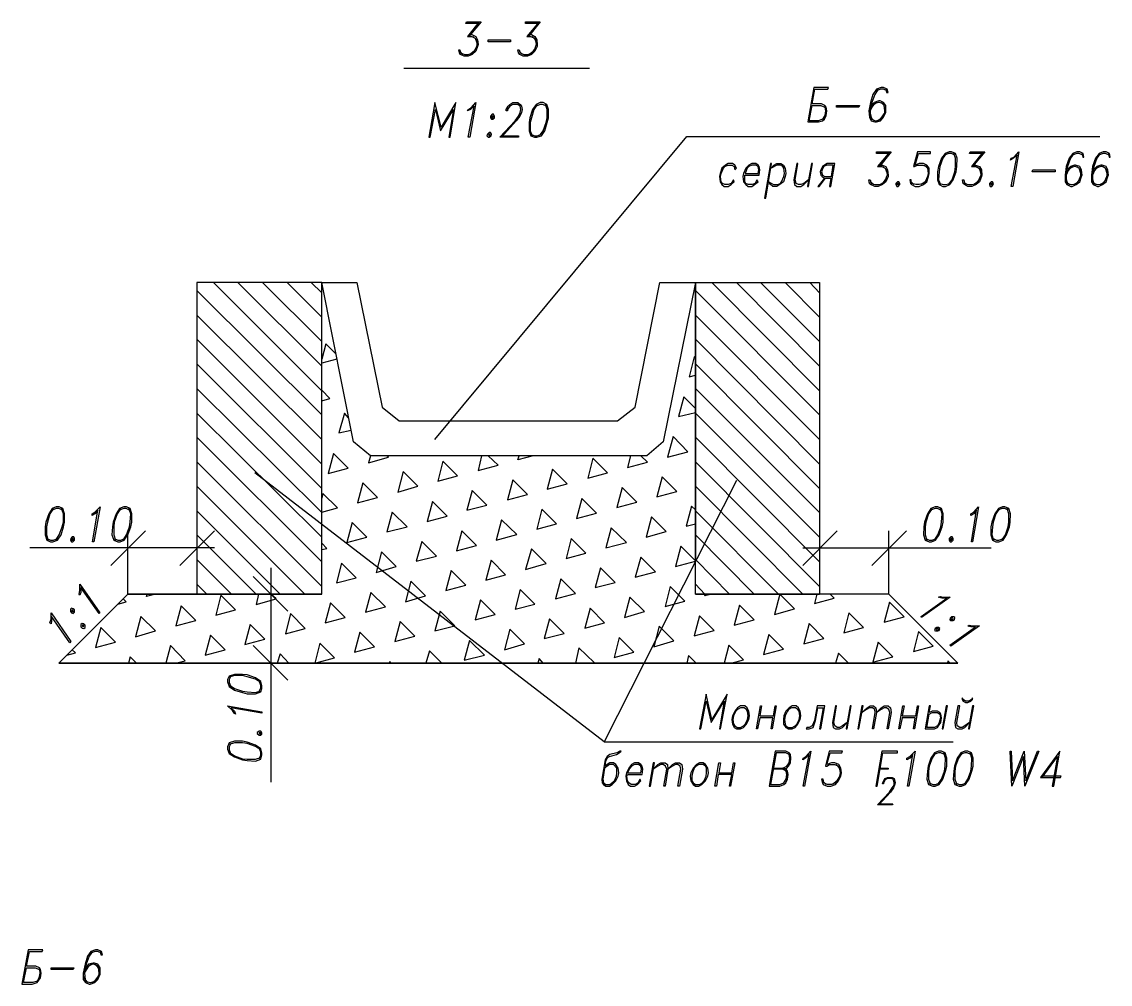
# Model space of a CAD drawing. Header units: millimetres. Extents: x 4241 to 6572, y 870 to 1291.
# Drawn here: x 5312.5 to 5391.1, y 1003.7 to 1073.3 of the extents above; entities that cross this region are included whole.
import ezdxf

# ---------------------------------------------------------------- set-up
doc = ezdxf.new("R2010")
doc.units = ezdxf.units.MM
doc.layers.add('PDF _0', color=7, linetype='Continuous')

msp = doc.modelspace()

# ---------------------------------------------------------------- linework, layer by layer
at = {"layer": 'PDF _0', "lineweight": 25}
for points in [[(5345.5506, 1073.145), (5344.5769, 1073.145), (5344.6193, 1073.2721), (5345.6776, 1073.2721), (5344.7886, 1072.2137)], [(5345.5506, 1073.2721), (5344.7039, 1072.2137), (5345.0003, 1072.2137), (5345.2543, 1072.0867), (5345.3813, 1071.748)], [(5349.8264, 1073.145), (5348.8951, 1073.145), (5348.8951, 1073.2721), (5349.9534, 1073.2721), (5349.1067, 1072.2137)], [(5349.8688, 1073.2721), (5348.9797, 1072.2137), (5349.2761, 1072.2137), (5349.5301, 1072.0867), (5349.6571, 1071.748)], [(5344.8309, 1072.3407), (5345.0003, 1072.3407), (5345.2966, 1072.2137), (5345.4236, 1071.9597), (5345.4659, 1071.621), (5345.4236, 1071.494), (5345.2966, 1071.1553), (5345.0426, 1070.9013), (5344.7463, 1070.7743), (5344.4499, 1070.7743), (5344.1959, 1070.9013), (5344.1112, 1071.0283), (5344.0689, 1071.24), (5344.1536, 1071.24), (5344.1959, 1071.0283), (5344.4922, 1070.9013), (5344.7463, 1070.9013), (5345.0849, 1071.0283), (5345.3389, 1071.367)], [(5345.0849, 1072.2137), (5345.3389, 1071.9597), (5345.3813, 1071.621), (5345.3389, 1071.494), (5345.1696, 1071.1553), (5344.8733, 1070.9013)], [(5349.1067, 1072.3407), (5349.3184, 1072.3407), (5349.5724, 1072.2137), (5349.6994, 1071.9597), (5349.7418, 1071.621), (5349.7418, 1071.494), (5349.5724, 1071.1553), (5349.3184, 1070.9013), (5349.0221, 1070.7743), (5348.7257, 1070.7743), (5348.4717, 1070.9013), (5348.3871, 1071.0283), (5348.3447, 1071.24), (5348.4294, 1071.24), (5348.5141, 1071.0283), (5348.7681, 1070.9013), (5349.0644, 1070.9013), (5349.3608, 1071.0283), (5349.6148, 1071.367)], [(5349.3608, 1072.2137), (5349.6148, 1071.9597), (5349.6571, 1071.621), (5349.6148, 1071.494), (5349.4878, 1071.1553), (5349.1491, 1070.9013)], [(5344.3652, 1070.9013), (5344.1536, 1071.1553)], [(5348.6834, 1070.9013), (5348.4294, 1071.1553)], [(5340.0894, 1069.9276), (5353.5096, 1069.9276)], [(5374.931, 1068.4035), (5374.9733, 1068.1495), (5375.1003, 1068.1495), (5375.0156, 1068.4035), (5374.7616, 1068.5306), (5374.5923, 1068.5306), (5374.2536, 1068.4035), (5373.9996, 1068.0225), (5373.8303, 1067.4298), (5373.7033, 1066.8372), (5373.7456, 1066.3715), (5373.8726, 1066.1175), (5374.1266, 1066.0328), (5374.2536, 1066.0328), (5374.55, 1066.1175), (5374.7616, 1066.3715), (5374.931, 1066.7102), (5374.931, 1066.8372), (5374.931, 1067.2182), (5374.7616, 1067.4298), (5374.5076, 1067.5569), (5374.423, 1067.5569), (5374.0843, 1067.4298), (5373.8726, 1067.2182)], [(5374.3806, 1068.4035), (5374.1266, 1068.0225), (5373.9149, 1067.4298), (5373.7879, 1066.8372), (5373.8303, 1066.3715), (5374.0843, 1066.1175)], [(5375.0156, 1068.2765), (5374.7616, 1068.4035), (5374.55, 1068.4035), (5374.2536, 1068.2765)], [(5347.1593, 1065.0168), (5348.3871, 1065.0168), (5348.3871, 1064.9321), (5347.0323, 1064.9321), (5348.133, 1066.1175), (5348.3871, 1066.4561), (5348.5141, 1066.7102), (5348.5564, 1066.9218), (5348.5141, 1067.1758), (5348.3447, 1067.3028), (5347.9637, 1067.3028), (5347.752, 1067.1758), (5347.5827, 1066.9218), (5347.5827, 1066.8372), (5347.498, 1066.8372), (5347.498, 1066.9218), (5347.625, 1067.1758), (5347.752, 1067.3028), (5347.9637, 1067.4298), (5348.3447, 1067.4298), (5348.5141, 1067.3028), (5348.5987, 1067.1758), (5348.6411, 1066.9218), (5348.5987, 1066.7102), (5348.4717, 1066.4561), (5348.2177, 1066.1175), (5347.1593, 1064.9321)], [(5374.2959, 1067.4298), (5373.9573, 1067.2182), (5373.7879, 1066.8372)], [(5374.8886, 1066.9642), (5374.7616, 1067.3452), (5374.4653, 1067.4298), (5374.3806, 1067.4298), (5374.0843, 1067.3452), (5373.8303, 1066.9642)], [(5374.3383, 1066.1175), (5374.677, 1066.3715), (5374.8463, 1066.7102), (5374.8463, 1066.8372), (5374.804, 1067.2182), (5374.5923, 1067.4298)], [(5349.7418, 1067.3028), (5349.4878, 1066.9218), (5349.3184, 1066.3291), (5349.2337, 1065.9905), (5349.2337, 1065.3978), (5349.3608, 1065.0168)], [(5350.4191, 1067.1758), (5350.1228, 1067.3028), (5349.9534, 1067.3028), (5349.6571, 1067.1758)], [(5349.9111, 1065.0168), (5350.1651, 1065.3978), (5350.3768, 1065.9905), (5350.4615, 1066.3291), (5350.4615, 1066.9218), (5350.3345, 1067.3028)], [(5373.7879, 1066.6255), (5373.9149, 1066.2445), (5374.1689, 1066.1175), (5374.2536, 1066.1175), (5374.55, 1066.2445), (5374.804, 1066.6255)], [(5349.2761, 1065.1438), (5349.5301, 1065.0168), (5349.7418, 1065.0168), (5350.0381, 1065.1438)], [(5342.3332, 1043.0873), (5360.5371, 1064.9744), (5390.3832, 1064.9744)], [(5375.185, 1063.7467), (5374.2536, 1063.7467), (5374.2536, 1063.8737), (5375.312, 1063.8737), (5374.4653, 1062.8154)], [(5375.2273, 1063.8737), (5374.3383, 1062.8154), (5374.6346, 1062.8154), (5374.8886, 1062.6884), (5375.0156, 1062.3073)], [(5377.9367, 1061.9687), (5377.6827, 1061.5876), (5377.3441, 1061.503), (5377.09, 1061.503), (5376.7937, 1061.5876), (5376.7514, 1061.8417), (5376.6667, 1061.8417), (5376.709, 1061.5876), (5376.7937, 1061.503), (5377.0477, 1061.376), (5377.3441, 1061.376), (5377.6404, 1061.503), (5377.8944, 1061.7147), (5378.0214, 1062.0957), (5378.0637, 1062.3073), (5378.0637, 1062.6884), (5377.8944, 1062.9), (5377.6404, 1063.027), (5377.3441, 1063.027), (5377.0477, 1062.9), (5377.3017, 1063.7467), (5378.1484, 1063.7467), (5378.1484, 1063.8737), (5377.217, 1063.8737), (5376.9207, 1062.8154), (5377.0054, 1062.8154), (5377.217, 1062.9), (5377.5981, 1062.9), (5377.8944, 1062.8154), (5378.0214, 1062.4343)], [(5379.2915, 1063.7467), (5379.0374, 1063.408), (5378.8258, 1062.8154), (5378.7834, 1062.4343), (5378.7411, 1061.8417), (5378.8681, 1061.503)], [(5379.9265, 1063.6197), (5379.6725, 1063.7467), (5379.4608, 1063.7467), (5379.1644, 1063.6197)], [(5379.4608, 1061.503), (5379.7148, 1061.8417), (5379.9265, 1062.4343), (5379.9688, 1062.8154), (5379.9688, 1063.408), (5379.8418, 1063.7467)], [(5381.9585, 1063.7467), (5380.9848, 1063.7467), (5381.0272, 1063.8737), (5382.0856, 1063.8737), (5381.1965, 1062.8154)], [(5381.9585, 1063.8737), (5381.1119, 1062.8154), (5381.4082, 1062.8154), (5381.6622, 1062.6884), (5381.7892, 1062.3073)], [(5389.1131, 1063.7467), (5389.1555, 1063.4927), (5389.2401, 1063.4927), (5389.1978, 1063.7467), (5388.9438, 1063.8737), (5388.7321, 1063.8737), (5388.4358, 1063.7467), (5388.1818, 1063.408), (5387.9701, 1062.8154), (5387.8854, 1062.1803), (5387.8854, 1061.7147), (5388.0124, 1061.503), (5388.3088, 1061.376), (5388.3934, 1061.376), (5388.6898, 1061.503), (5388.9438, 1061.7147), (5389.0708, 1062.0957), (5389.1131, 1062.1803), (5389.0708, 1062.5613), (5388.9438, 1062.8154), (5388.6474, 1062.9), (5388.5628, 1062.9), (5388.2664, 1062.8154), (5388.0124, 1062.5613)], [(5388.5204, 1063.7467), (5388.2664, 1063.408), (5388.0548, 1062.8154), (5387.9701, 1062.1803), (5387.9701, 1061.7147), (5388.2241, 1061.503)], [(5389.1555, 1063.6197), (5388.9015, 1063.7467), (5388.7321, 1063.7467), (5388.3934, 1063.6197)], [(5391.0182, 1063.7467), (5391.0605, 1063.4927), (5391.1452, 1063.4927), (5391.1029, 1063.7467), (5390.8489, 1063.8737), (5390.6372, 1063.8737), (5390.3408, 1063.7467), (5390.0868, 1063.408), (5389.8752, 1062.8154), (5389.7905, 1062.1803), (5389.7905, 1061.7147), (5389.9175, 1061.503), (5390.2138, 1061.376), (5390.2985, 1061.376), (5390.5948, 1061.503), (5390.8489, 1061.7147), (5390.9759, 1062.0957), (5391.0182, 1062.1803), (5390.9759, 1062.5613), (5390.8489, 1062.8154), (5390.5525, 1062.9), (5390.4678, 1062.9), (5390.1715, 1062.8154), (5389.9175, 1062.5613)], [(5390.4255, 1063.7467), (5390.1715, 1063.408), (5389.9598, 1062.8154), (5389.8752, 1062.1803), (5389.8752, 1061.7147), (5390.1292, 1061.503)], [(5391.0605, 1063.6197), (5390.8065, 1063.7467), (5390.6372, 1063.7467), (5390.2985, 1063.6197)], [(5374.4653, 1062.9), (5374.677, 1062.9), (5374.931, 1062.8154), (5375.058, 1062.5613), (5375.1003, 1062.1803), (5375.1003, 1062.0957), (5374.931, 1061.7147), (5374.677, 1061.503), (5374.3806, 1061.376), (5374.1266, 1061.376), (5373.8303, 1061.503), (5373.7456, 1061.5876), (5373.7033, 1061.8417), (5373.7879, 1061.8417), (5373.8726, 1061.5876), (5374.1266, 1061.503), (5374.423, 1061.503), (5374.7193, 1061.5876), (5374.9733, 1061.9687)], [(5374.7193, 1062.8154), (5374.9733, 1062.5613), (5375.0156, 1062.1803), (5374.9733, 1062.0957), (5374.8463, 1061.7147), (5374.5076, 1061.503)], [(5377.7251, 1062.9), (5377.9367, 1062.6884), (5377.9791, 1062.3073), (5377.9367, 1062.0957), (5377.7674, 1061.7147), (5377.4711, 1061.503)], [(5381.2389, 1062.9), (5381.4082, 1062.9), (5381.7045, 1062.8154), (5381.8315, 1062.5613), (5381.8739, 1062.1803), (5381.8315, 1062.0957), (5381.7045, 1061.7147), (5381.4505, 1061.503), (5381.1542, 1061.376), (5380.8578, 1061.376), (5380.6038, 1061.503), (5380.5192, 1061.5876), (5380.4768, 1061.8417), (5380.5615, 1061.8417), (5380.6038, 1061.5876), (5380.9002, 1061.503), (5381.1542, 1061.503), (5381.4929, 1061.5876), (5381.7469, 1061.9687)], [(5381.4929, 1062.8154), (5381.7469, 1062.5613), (5381.7892, 1062.1803), (5381.7469, 1062.0957), (5381.5775, 1061.7147), (5381.2812, 1061.503)], [(5389.0285, 1062.3073), (5388.9015, 1062.6884), (5388.6474, 1062.8154), (5388.5628, 1062.8154), (5388.2241, 1062.6884), (5387.9701, 1062.3073)], [(5388.4358, 1062.8154), (5388.1394, 1062.5613), (5387.9701, 1062.1803)], [(5388.5204, 1061.503), (5388.8168, 1061.7147), (5388.9861, 1062.0957), (5389.0285, 1062.1803), (5388.9861, 1062.5613), (5388.7321, 1062.8154)], [(5390.9335, 1062.3073), (5390.8065, 1062.6884), (5390.5525, 1062.8154), (5390.4678, 1062.8154), (5390.1292, 1062.6884), (5389.8752, 1062.3073)], [(5390.3408, 1062.8154), (5390.0445, 1062.5613), (5389.8752, 1062.1803)], [(5390.4255, 1061.503), (5390.7219, 1061.7147), (5390.8912, 1062.0957), (5390.9335, 1062.1803), (5390.8912, 1062.5613), (5390.6372, 1062.8154)], [(5387.9278, 1061.9687), (5388.0548, 1061.5876), (5388.3088, 1061.503), (5388.3934, 1061.503), (5388.7321, 1061.5876), (5388.9861, 1061.9687)], [(5389.8328, 1061.9687), (5389.9598, 1061.5876), (5390.2138, 1061.503), (5390.2985, 1061.503), (5390.6372, 1061.5876), (5390.8912, 1061.9687)], [(5374.0419, 1061.503), (5373.7879, 1061.7147)], [(5376.963, 1061.503), (5376.7514, 1061.7147)], [(5378.8258, 1061.5876), (5379.0798, 1061.503), (5379.2491, 1061.503), (5379.5878, 1061.5876)], [(5380.7732, 1061.503), (5380.5615, 1061.7147)], [(5320.1497, 1031.911), (5334.1626, 1031.911), (5334.1626, 1054.4331)], [(5325.1452, 1054.4331), (5325.1452, 1031.911)], [(5334.1626, 1046.6011), (5326.3306, 1054.4331)], [(5334.1626, 1048.3792), (5328.1087, 1054.4331)], [(5334.1626, 1050.1573), (5329.8867, 1054.4331)], [(5334.1626, 1051.9353), (5331.6648, 1054.4331)], [(5334.1626, 1053.671), (5333.4005, 1054.4331)], [(5370.1471, 1046.6011), (5362.3575, 1054.4331)], [(5370.1471, 1048.3792), (5364.1356, 1054.4331)], [(5370.1471, 1050.1573), (5365.8713, 1054.4331)], [(5370.1471, 1051.9353), (5367.6494, 1054.4331)], [(5370.1471, 1053.671), (5369.4274, 1054.4331)], [(5334.1626, 1044.8654), (5325.1452, 1053.8404)], [(5334.1626, 1053.9674), (5334.1626, 1053.9674)], [(5334.1626, 1053.9674), (5334.1626, 1053.9674)], [(5370.1471, 1044.8654), (5361.1722, 1053.8404)], [(5334.1626, 1043.0873), (5325.1452, 1052.0623)], [(5370.1471, 1043.0873), (5361.1722, 1052.0623)], [(5334.1626, 1041.3093), (5325.1452, 1050.3266)], [(5370.1471, 1041.3093), (5361.1722, 1050.3266)], [(5335.1786, 1049.2682), (5334.4589, 1049.9879), (5334.1626, 1048.8872)], [(5334.1626, 1039.5312), (5325.1452, 1048.5485)], [(5335.2633, 1048.8872), (5334.1626, 1048.5909)], [(5361.1722, 1049.0142), (5361.0875, 1049.0565), (5360.7065, 1047.6172), (5361.1722, 1047.7442)], [(5370.1471, 1039.5312), (5361.1722, 1048.5485)], [(5334.1626, 1037.7955), (5325.1452, 1046.7705)], [(5334.1626, 1045.8814), (5334.7552, 1046.0508), (5334.1626, 1046.6435)], [(5361.1722, 1045.3311), (5360.3255, 1046.1778), (5359.9445, 1044.7384), (5361.1722, 1045.0347)], [(5370.1471, 1037.7955), (5361.1722, 1046.7705)], [(5334.1626, 1036.0174), (5325.1452, 1044.9924)], [(5336.11, 1044.6537), (5335.8136, 1044.9924), (5335.3903, 1043.553), (5336.2793, 1043.7647)], [(5370.1471, 1036.0174), (5361.1722, 1044.9924)], [(5334.1626, 1034.2394), (5325.1452, 1043.2567)], [(5370.1471, 1034.2394), (5361.1722, 1043.2567)], [(5334.1626, 1032.4613), (5325.1452, 1041.4786)], [(5337.6763, 1041.902), (5337.5493, 1041.3939), (5338.9887, 1041.8173), (5338.8617, 1041.902)], [(5345.72, 1041.902), (5345.4659, 1040.8436), (5346.9053, 1041.2246), (5346.1856, 1041.902)], [(5349.4454, 1041.902), (5348.3447, 1041.6056), (5348.4294, 1041.902)], [(5356.473, 1041.902), (5356.2613, 1041.0553), (5357.7007, 1041.4363), (5357.235, 1041.902)], [(5370.1471, 1032.4613), (5361.1722, 1041.4786)], [(5364.1356, 1040.1239), (5354.5679, 1021.2426), (5329.3364, 1040.6743)], [(5332.9348, 1031.911), (5325.1452, 1039.7006)], [(5334.1626, 1037.8378), (5335.3056, 1038.1342), (5334.2472, 1039.1925), (5334.1626, 1038.8539)], [(5368.9194, 1031.911), (5361.1722, 1039.7006)], [(5331.1568, 1031.911), (5325.1452, 1037.9225)], [(5361.1722, 1038.0072), (5360.8758, 1038.2612), (5360.4948, 1036.8218), (5361.1722, 1036.9911)], [(5367.1837, 1031.911), (5361.1722, 1037.9225)], [(5323.9175, 1033.9854), (5326.4153, 1036.4831)], [(5329.4211, 1031.911), (5325.1452, 1036.1868)], [(5365.4056, 1031.911), (5361.1722, 1036.1868)], [(5334.1626, 1035.1284), (5334.5436, 1035.2131), (5334.1626, 1035.5941)], [(5361.1722, 1034.324), (5360.1138, 1035.3824), (5359.7328, 1033.9007), (5361.1722, 1034.2817)], [(5327.643, 1031.911), (5325.1452, 1034.4087)], [(5363.6276, 1031.911), (5361.1722, 1034.4087)], [(5325.8649, 1031.911), (5325.1452, 1032.6306)], [(5361.8495, 1031.911), (5361.1722, 1032.6306)], [(5319.43, 1031.1913), (5320.0227, 1031.3606), (5319.8111, 1031.5723)], [(5322.1818, 1031.911), (5321.5045, 1031.7416), (5321.5468, 1031.911)], [(5329.5904, 1031.911), (5329.4211, 1031.1489), (5330.8604, 1031.5723), (5330.4794, 1031.911)], [(5375.1426, 1031.911), (5361.1722, 1031.911), (5370.1471, 1031.911)], [(5362.3575, 1031.911), (5361.8495, 1031.7839), (5361.8919, 1031.911)], [(5369.9355, 1031.911), (5369.7661, 1031.2336), (5371.2055, 1031.6146), (5370.9092, 1031.911)], [(5323.5789, 1026.9154), (5324.2985, 1027.0848), (5323.2402, 1028.1855), (5322.9015, 1026.9154)], [(5363.7546, 1026.9154), (5364.6436, 1027.1695), (5363.5852, 1028.2278), (5363.2466, 1026.9154)], [(5315.7469, 1027.5081), (5316.3819, 1027.6775), (5316.1279, 1027.8891)], [(5320.7848, 1026.9154), (5320.3191, 1027.3811), (5320.1921, 1026.9154)], [(5331.7918, 1026.9154), (5331.1568, 1027.5928), (5330.9451, 1026.9154)], [(5342.8412, 1026.9154), (5341.9522, 1027.8045), (5341.6982, 1026.9154)], [(5353.7212, 1026.9154), (5353.8482, 1026.9578), (5352.7475, 1028.0162), (5352.4935, 1026.9154)], [(5361.2145, 1026.9154), (5360.6641, 1027.4658), (5360.5371, 1026.9154)], [(5372.2215, 1026.9154), (5371.5019, 1027.6351), (5371.2902, 1026.9154)], [(5380.1382, 1026.9154), (5315.1542, 1026.9154)], [(5339.1581, 1026.9154), (5339.0734, 1027.0424), (5339.0311, 1026.9154)], [(5350.1651, 1026.9154), (5349.8688, 1027.2541), (5349.7841, 1026.9154)], [(5379.5878, 1026.9154), (5379.4185, 1027.0848), (5379.3761, 1026.9154)], [(5354.5679, 1021.2426), (5379.7995, 1021.2426)], [(5354.7373, 1020.0572), (5354.9489, 1020.1842), (5355.457, 1020.3112), (5355.6686, 1020.4382), (5355.7956, 1020.5652), (5355.711, 1020.5652), (5355.4993, 1020.4382), (5354.9913, 1020.3112), (5354.7796, 1020.1842), (5354.6526, 1019.9302), (5354.3986, 1018.5332), (5354.4409, 1018.2791), (5354.5256, 1018.1521), (5354.6949, 1018.0251), (5354.9489, 1018.0251), (5355.1606, 1018.1521), (5355.4146, 1018.4062), (5355.584, 1018.7448), (5355.6263, 1018.9988), (5355.584, 1019.3375), (5355.4146, 1019.5915), (5355.2453, 1019.7185), (5354.9913, 1019.7185), (5354.7796, 1019.5915), (5354.6526, 1019.4645), (5354.6949, 1019.8455), (5354.8643, 1020.1842)], [(5367.48, 1019.2528), (5367.7764, 1019.3375), (5367.9034, 1019.4645), (5368.0304, 1019.7185), (5368.0727, 1020.0572), (5368.0304, 1020.3112), (5367.9457, 1020.4382), (5367.6917, 1020.5652), (5366.9297, 1020.5652), (5366.5063, 1018.0251), (5367.2684, 1018.0251), (5367.5647, 1018.1521), (5367.6917, 1018.2791), (5367.8187, 1018.5332), (5367.8611, 1018.8718), (5367.8187, 1019.1258), (5367.7341, 1019.2528), (5367.48, 1019.3375)], [(5366.8027, 1019.3375), (5367.48, 1019.3375), (5367.7764, 1019.4645), (5367.9457, 1019.7185), (5367.9881, 1020.0572), (5367.9457, 1020.3112), (5367.6917, 1020.4382), (5367.0144, 1020.4382), (5366.591, 1018.1521), (5367.2684, 1018.1521), (5367.5647, 1018.2791), (5367.7341, 1018.5332), (5367.7764, 1018.8718), (5367.7341, 1019.1258), (5367.48, 1019.2528), (5366.8027, 1019.2528)], [(5371.5442, 1018.6602), (5371.2902, 1018.2791), (5370.9938, 1018.1521), (5370.6975, 1018.1521), (5370.4435, 1018.2791), (5370.4011, 1018.5332), (5370.2741, 1018.5332), (5370.3588, 1018.2791), (5370.4011, 1018.1521), (5370.6975, 1018.0251), (5370.9515, 1018.0251), (5371.2902, 1018.1521), (5371.5019, 1018.4062), (5371.6712, 1018.7448), (5371.7135, 1018.9988), (5371.6712, 1019.3375), (5371.5442, 1019.5915), (5371.2478, 1019.7185), (5370.9938, 1019.7185), (5370.6552, 1019.5915), (5370.9092, 1020.4382), (5371.7559, 1020.4382), (5371.7982, 1020.5652), (5370.8245, 1020.5652), (5370.5705, 1019.4645), (5370.6552, 1019.4645), (5370.8668, 1019.5915), (5371.2478, 1019.5915), (5371.5019, 1019.4645), (5371.6289, 1019.1258)], [(5378.5294, 1020.4382), (5378.2754, 1020.0572), (5378.0637, 1019.4645), (5378.0214, 1019.1258), (5378.0214, 1018.5332), (5378.1484, 1018.1521)], [(5379.1644, 1020.3112), (5378.9104, 1020.4382), (5378.7411, 1020.4382), (5378.4024, 1020.3112)], [(5378.6988, 1018.1521), (5378.9528, 1018.5332), (5379.1644, 1019.1258), (5379.2068, 1019.4645), (5379.2491, 1020.0572), (5379.1221, 1020.4382)], [(5380.4345, 1020.4382), (5380.1805, 1020.0572), (5379.9688, 1019.4645), (5379.9265, 1019.1258), (5379.9265, 1018.5332), (5380.0535, 1018.1521)], [(5381.0695, 1020.3112), (5380.8155, 1020.4382), (5380.6462, 1020.4382), (5380.3075, 1020.3112)], [(5380.6038, 1018.1521), (5380.8578, 1018.5332), (5381.0695, 1019.1258), (5381.1119, 1019.4645), (5381.1542, 1020.0572), (5381.0272, 1020.4382)], [(5386.2344, 1018.6602), (5387.3351, 1020.1842), (5386.9541, 1018.0251), (5387.0811, 1018.0251), (5387.5044, 1020.5652), (5386.1074, 1018.6602), (5387.5467, 1018.6602), (5387.5891, 1018.7448), (5386.2344, 1018.7448)], [(5371.3325, 1019.5915), (5371.5865, 1019.3375), (5371.6289, 1018.9988), (5371.5865, 1018.7448), (5371.4172, 1018.4062), (5371.0785, 1018.1521)], [(5374.423, 1016.7551), (5375.439, 1016.7551), (5375.3967, 1016.6704), (5374.3383, 1016.6704), (5375.185, 1017.6018), (5375.3967, 1017.8981), (5375.5237, 1018.1098), (5375.5237, 1018.2791), (5375.4813, 1018.4908), (5375.3543, 1018.5755), (5375.058, 1018.5755), (5374.8886, 1018.4908), (5374.7616, 1018.2791), (5374.7616, 1018.1945), (5374.677, 1018.1945), (5374.7193, 1018.2791), (5374.804, 1018.4908), (5374.8886, 1018.5755), (5375.058, 1018.6602), (5375.3967, 1018.6602), (5375.5237, 1018.5755), (5375.566, 1018.4908), (5375.6083, 1018.2791), (5375.566, 1018.1098), (5375.4813, 1017.8981), (5375.2696, 1017.6018), (5374.423, 1016.6704)], [(5374.55, 1019.3375), (5375.1003, 1019.3375), (5375.1003, 1019.2528), (5374.5076, 1019.2528)], [(5370.6128, 1018.1521), (5370.3588, 1018.4062)], [(5378.0637, 1018.2791), (5378.3178, 1018.1521), (5378.5294, 1018.1521), (5378.8258, 1018.2791)], [(5379.9688, 1018.2791), (5380.2228, 1018.1521), (5380.4345, 1018.1521), (5380.7308, 1018.2791)], [(5318.16, 1006.0867), (5318.2023, 1005.8327), (5318.3293, 1005.8327), (5318.2447, 1006.0867), (5317.9907, 1006.2137), (5317.8213, 1006.2137), (5317.4826, 1006.0867), (5317.2286, 1005.748), (5317.0593, 1005.1554), (5316.9323, 1004.5203), (5316.9323, 1004.0547), (5317.1016, 1003.843), (5317.3556, 1003.716), (5317.4403, 1003.716), (5317.779, 1003.843), (5317.9907, 1004.0547), (5318.16, 1004.4357), (5318.16, 1004.5203), (5318.16, 1004.9013), (5317.9907, 1005.1554), (5317.7367, 1005.24), (5317.652, 1005.24), (5317.3133, 1005.1554), (5317.1016, 1004.9013)], [(5317.6097, 1006.0867), (5317.3556, 1005.748), (5317.144, 1005.1554), (5317.017, 1004.5203), (5317.0593, 1004.0547), (5317.271, 1003.843)], [(5318.2447, 1005.9597), (5317.9907, 1006.0867), (5317.779, 1006.0867), (5317.4826, 1005.9597)], [(5317.525, 1005.1554), (5317.1863, 1004.9013), (5317.017, 1004.5203)], [(5318.1177, 1004.6473), (5317.9907, 1005.0284), (5317.6943, 1005.1554), (5317.6097, 1005.1554), (5317.3133, 1005.0284), (5317.0593, 1004.6473)], [(5317.5673, 1003.843), (5317.906, 1004.0547), (5318.0753, 1004.4357), (5318.0753, 1004.5203), (5318.033, 1004.9013), (5317.8213, 1005.1554)], [(5316.9746, 1004.3087), (5317.1016, 1003.9276), (5317.398, 1003.843), (5317.4826, 1003.843), (5317.779, 1003.9276), (5318.033, 1004.3087)]]:
    msp.add_lwpolyline(points, dxfattribs=at)
for points in [[(5347.7944, 1071.8327), (5346.1856, 1071.8327), (5346.1856, 1071.9597), (5347.7944, 1071.9597)], [(5369.8085, 1068.4035), (5370.7398, 1068.4035), (5370.7822, 1068.5306), (5369.7238, 1068.5306), (5369.3004, 1066.0328), (5370.0625, 1066.0328), (5370.3588, 1066.1175), (5370.4858, 1066.2445), (5370.6128, 1066.4985), (5370.6552, 1066.8372), (5370.6128, 1067.0912), (5370.5282, 1067.2182), (5370.2741, 1067.3452), (5369.5968, 1067.3452)], [(5343.3492, 1064.9321), (5343.4339, 1064.9321), (5343.8572, 1067.4298), (5342.7989, 1065.6518), (5342.3332, 1067.4298), (5341.9098, 1064.9321), (5341.9945, 1064.9321), (5342.3755, 1066.9218), (5342.7565, 1065.3978), (5343.6879, 1066.9218)], [(5344.8733, 1064.9321), (5344.7463, 1064.9321), (5345.1696, 1067.1758), (5344.9156, 1066.9218), (5344.7039, 1066.8372), (5344.7463, 1066.9218), (5344.9579, 1067.0488), (5345.2966, 1067.4298)], [(5349.9534, 1067.4298), (5349.6571, 1067.3028), (5349.4031, 1066.9218), (5349.1914, 1066.3291), (5349.1491, 1065.9905), (5349.1491, 1065.3978), (5349.2761, 1065.0168), (5349.5301, 1064.9321), (5349.6994, 1064.9321), (5350.0381, 1065.0168), (5350.2921, 1065.3978), (5350.4615, 1065.9905), (5350.5461, 1066.3291), (5350.5461, 1066.9218), (5350.4191, 1067.3028), (5350.1651, 1067.4298)], [(5369.5968, 1067.2182), (5370.2318, 1067.2182), (5370.5282, 1067.0912), (5370.5705, 1066.8372), (5370.5282, 1066.4985), (5370.3588, 1066.2445), (5370.0625, 1066.1175), (5369.3851, 1066.1175)], [(5372.9836, 1067.0912), (5371.3748, 1067.0912), (5371.3748, 1067.2182), (5373.0259, 1067.2182)], [(5346.482, 1066.5832), (5346.355, 1066.4561), (5346.355, 1066.3291), (5346.4396, 1066.2445), (5346.5243, 1066.2445), (5346.6513, 1066.3291), (5346.6513, 1066.4561), (5346.5667, 1066.5832)], [(5346.482, 1066.4561), (5346.4396, 1066.3291), (5346.5243, 1066.3291), (5346.5667, 1066.4561)], [(5346.2703, 1065.2708), (5346.1433, 1065.1438), (5346.101, 1065.0168), (5346.1856, 1064.9321), (5346.2703, 1064.9321), (5346.3973, 1065.0168), (5346.4396, 1065.1438), (5346.355, 1065.2708)], [(5346.228, 1065.1438), (5346.228, 1065.0168), (5346.3126, 1065.0168), (5346.3126, 1065.1438)], [(5379.5031, 1063.8737), (5379.2068, 1063.7467), (5378.9528, 1063.408), (5378.7411, 1062.8154), (5378.6564, 1062.4343), (5378.6564, 1061.8417), (5378.7834, 1061.503), (5379.0374, 1061.376), (5379.2491, 1061.376), (5379.5455, 1061.503), (5379.7995, 1061.8417), (5380.0111, 1062.4343), (5380.0535, 1062.8154), (5380.0958, 1063.408), (5379.9688, 1063.7467), (5379.6725, 1063.8737)], [(5384.1176, 1061.376), (5383.9906, 1061.376), (5384.414, 1063.6197), (5384.16, 1063.408), (5383.9483, 1063.281), (5383.9906, 1063.408), (5384.2023, 1063.4927), (5384.541, 1063.8737)], [(5363.9663, 1061.7147), (5363.9239, 1061.8417), (5363.7546, 1061.5876), (5363.5429, 1061.503), (5363.2889, 1061.503), (5363.1196, 1061.5876), (5363.0349, 1061.7147), (5362.9926, 1062.0957), (5363.0349, 1062.3073), (5363.2042, 1062.6884), (5363.2889, 1062.8154), (5363.5006, 1062.9), (5363.7969, 1062.9), (5363.9663, 1062.8154), (5364.0086, 1062.5613), (5364.1356, 1062.6884), (5364.0086, 1062.9), (5363.8393, 1063.027), (5363.5429, 1063.027), (5363.3312, 1062.9), (5363.0772, 1062.6884), (5362.9502, 1062.3073), (5362.9079, 1062.0957), (5362.9502, 1061.7147), (5363.0772, 1061.503), (5363.2466, 1061.376), (5363.5429, 1061.376), (5363.7546, 1061.503)], [(5364.7283, 1062.1803), (5365.7867, 1062.1803), (5365.829, 1062.5613), (5365.7867, 1062.8154), (5365.702, 1062.9), (5365.5326, 1063.027), (5365.2363, 1063.027), (5365.0246, 1062.9), (5364.813, 1062.6884), (5364.6436, 1062.3073), (5364.6013, 1062.0957), (5364.6436, 1061.7147), (5364.813, 1061.503), (5364.9823, 1061.376), (5365.2363, 1061.376), (5365.448, 1061.503), (5365.702, 1061.7147), (5365.6173, 1061.8417), (5365.4903, 1061.5876), (5365.2786, 1061.503), (5364.9823, 1061.503), (5364.813, 1061.5876), (5364.7283, 1061.7147), (5364.7283, 1062.0957)], [(5365.702, 1062.3073), (5365.7443, 1062.5613), (5365.702, 1062.8154), (5365.5326, 1062.9), (5365.2363, 1062.9), (5365.0246, 1062.8154), (5364.8976, 1062.6884), (5364.7706, 1062.3073)], [(5366.2523, 1060.5293), (5366.6757, 1063.027), (5366.591, 1063.027), (5366.1677, 1060.5293)], [(5366.464, 1061.7147), (5366.8027, 1061.503), (5367.099, 1061.503), (5367.3107, 1061.5876), (5367.3954, 1061.7147), (5367.5647, 1062.0957), (5367.607, 1062.3073), (5367.5647, 1062.6884), (5367.48, 1062.8154), (5367.3107, 1062.9), (5367.0567, 1062.9), (5366.6333, 1062.6884), (5366.845, 1062.9), (5367.0567, 1063.027), (5367.353, 1063.027), (5367.5224, 1062.9), (5367.6494, 1062.6884), (5367.6917, 1062.3073), (5367.6494, 1062.0957), (5367.5224, 1061.7147), (5367.2684, 1061.503), (5367.0567, 1061.376), (5366.7604, 1061.376), (5366.591, 1061.503)], [(5369.3428, 1061.8417), (5369.0041, 1061.5876), (5368.7924, 1061.503), (5368.6231, 1061.503), (5368.4537, 1061.5876), (5368.3691, 1061.8417), (5368.5807, 1063.027), (5368.4961, 1063.027), (5368.2844, 1061.8417), (5368.3267, 1061.503), (5368.4961, 1061.376), (5368.7924, 1061.376), (5369.0041, 1061.503), (5369.3428, 1061.8417), (5369.2581, 1061.376), (5369.3428, 1061.376), (5369.6391, 1063.027), (5369.5545, 1063.027)], [(5370.5705, 1061.9687), (5370.9515, 1061.9687), (5370.8668, 1061.376), (5370.9515, 1061.376), (5371.2478, 1063.027), (5370.6975, 1063.027), (5370.4858, 1062.9), (5370.3588, 1062.8154), (5370.2318, 1062.5613), (5370.1895, 1062.4343), (5370.2318, 1062.1803), (5370.3165, 1062.0957), (5370.4858, 1061.9687), (5370.0201, 1061.376), (5370.1048, 1061.376)], [(5370.9938, 1062.0957), (5371.1208, 1062.9), (5370.6552, 1062.9), (5370.4435, 1062.8154), (5370.3165, 1062.5613), (5370.2741, 1062.4343), (5370.3588, 1062.1803), (5370.5282, 1062.0957)], [(5387.1657, 1062.4343), (5385.5147, 1062.4343), (5385.557, 1062.5613), (5387.1657, 1062.5613)], [(5375.7777, 1061.7147), (5375.6507, 1061.5876), (5375.6507, 1061.503), (5375.7353, 1061.376), (5375.82, 1061.376), (5375.947, 1061.503), (5375.947, 1061.5876), (5375.8623, 1061.7147)], [(5375.7777, 1061.5876), (5375.7353, 1061.503), (5375.82, 1061.503), (5375.8623, 1061.5876)], [(5382.5512, 1061.7147), (5382.4242, 1061.5876), (5382.4242, 1061.503), (5382.4666, 1061.376), (5382.5936, 1061.376), (5382.6782, 1061.503), (5382.7206, 1061.5876), (5382.6359, 1061.7147)], [(5382.5089, 1061.5876), (5382.5089, 1061.503), (5382.5936, 1061.503), (5382.6359, 1061.5876)], [(5361.1722, 1054.4331), (5361.1722, 1034.4087)], [(5359.5634, 1043.299), (5359.1401, 1041.8173), (5360.6218, 1042.1983)], [(5335.0093, 1042.0713), (5334.6282, 1040.6319), (5336.0676, 1041.0129)], [(5342.9259, 1041.521), (5342.5448, 1040.0816), (5343.9842, 1040.4626)], [(5353.7636, 1041.7326), (5353.3826, 1040.2932), (5354.8219, 1040.6743)], [(5340.0471, 1040.7589), (5339.6661, 1039.2772), (5341.1055, 1039.7006)], [(5350.8425, 1040.9283), (5350.4615, 1039.4889), (5351.9008, 1039.8699)], [(5337.126, 1039.9546), (5336.745, 1038.5152), (5338.1844, 1038.8962)], [(5347.9637, 1040.1662), (5347.5827, 1038.7269), (5349.0221, 1039.1079)], [(5358.7591, 1040.3779), (5358.3781, 1038.9385), (5359.8174, 1039.3195)], [(5345.0426, 1039.4042), (5344.6616, 1037.9648), (5346.101, 1038.3458)], [(5355.8803, 1039.6159), (5355.4993, 1038.1765), (5356.9387, 1038.5575)], [(5342.1638, 1038.5999), (5341.7828, 1037.1605), (5343.2222, 1037.5415)], [(5352.9592, 1038.8115), (5352.5782, 1037.3721), (5354.0176, 1037.7532)], [(5339.2427, 1037.8378), (5338.8617, 1036.3984), (5340.3434, 1036.7795)], [(5350.0804, 1038.0495), (5349.6994, 1036.6101), (5351.1388, 1036.9911)], [(5336.364, 1037.0758), (5335.983, 1035.6364), (5337.4223, 1036.0174)], [(5347.1593, 1037.2875), (5346.7783, 1035.8058), (5348.26, 1036.2291)], [(5357.997, 1037.4991), (5357.616, 1036.0174), (5359.0554, 1036.4408)], [(5344.2806, 1036.4831), (5343.8996, 1035.0437), (5345.3389, 1035.4247)], [(5352.1972, 1035.9328), (5351.8162, 1034.4934), (5353.2556, 1034.8744)], [(5355.0759, 1036.6948), (5354.6949, 1035.2554), (5356.1767, 1035.6364)], [(5341.4018, 1035.7211), (5340.9785, 1034.2817), (5342.4602, 1034.6627)], [(5349.3184, 1035.1707), (5348.8951, 1033.689), (5350.3768, 1034.1124)], [(5338.4807, 1034.9591), (5338.0997, 1033.4773), (5339.5391, 1033.9007)], [(5346.3973, 1034.3664), (5346.0163, 1032.927), (5347.4557, 1033.308)], [(5357.235, 1034.578), (5356.8117, 1033.1387), (5358.2934, 1033.5197)], [(5335.6019, 1034.1547), (5335.2209, 1032.7153), (5336.6603, 1033.0963)], [(5343.5185, 1033.6043), (5343.1375, 1032.165), (5344.5769, 1032.546)], [(5354.3139, 1033.816), (5353.9329, 1032.3766), (5355.3723, 1032.7576)], [(5340.5974, 1032.8423), (5340.2164, 1031.3606), (5341.6558, 1031.7839)], [(5351.4352, 1033.0117), (5351.0541, 1031.5723), (5352.4935, 1031.9533)], [(5318.1177, 1030.5562), (5318.0753, 1030.5139), (5316.763, 1032.3766), (5316.763, 1032.038), (5316.6783, 1031.8263), (5316.636, 1031.911), (5316.6783, 1032.165), (5316.6783, 1032.6306)], [(5337.7187, 1032.038), (5337.3377, 1030.5986), (5338.7771, 1030.9796)], [(5348.5141, 1032.2496), (5348.133, 1030.8102), (5349.5724, 1031.1913)], [(5359.3518, 1032.4613), (5358.9708, 1031.0219), (5360.4101, 1031.4029)], [(5326.881, 1031.8263), (5326.5, 1030.3869), (5327.9393, 1030.7679)], [(5334.7976, 1031.2759), (5334.4166, 1029.8365), (5335.8559, 1030.2176)], [(5345.6353, 1031.4876), (5345.2543, 1030.0482), (5346.6937, 1030.4292)], [(5356.4307, 1031.6993), (5356.0496, 1030.2176), (5357.489, 1030.6409)], [(5367.2684, 1031.911), (5366.8874, 1030.4292), (5368.3267, 1030.8526)], [(5375.185, 1031.3183), (5374.804, 1029.8789), (5376.2433, 1030.2599)], [(5377.5134, 1030.2176), (5377.4711, 1030.3022), (5379.3338, 1031.6146), (5378.9951, 1031.6146), (5378.7411, 1031.6993), (5378.8681, 1031.7416), (5379.0798, 1031.6993), (5379.5878, 1031.6993)], [(5316.0433, 1028.4818), (5315.9586, 1028.3972), (5314.6462, 1030.3022), (5314.6462, 1029.9636), (5314.6039, 1029.7519), (5314.5192, 1029.8365), (5314.6039, 1030.0906), (5314.6039, 1030.5562)], [(5316.0009, 1030.8102), (5316.0009, 1030.6409), (5316.0856, 1030.5562), (5316.2126, 1030.5139), (5316.2973, 1030.5986), (5316.2973, 1030.7679), (5316.2126, 1030.8526), (5316.0856, 1030.8949)], [(5316.0856, 1030.7256), (5316.1703, 1030.5986), (5316.2126, 1030.6832), (5316.1703, 1030.7679)], [(5324.0022, 1031.0643), (5323.6212, 1029.6249), (5325.0606, 1030.0059)], [(5331.9188, 1030.5139), (5331.5378, 1029.0322), (5332.9772, 1029.4132)], [(5342.7142, 1030.6832), (5342.3332, 1029.2439), (5343.7726, 1029.6249)], [(5353.5519, 1030.8949), (5353.1709, 1029.4555), (5354.6103, 1029.8365)], [(5364.3473, 1031.1066), (5363.9663, 1029.6672), (5365.4056, 1030.0482)], [(5372.2639, 1030.5562), (5371.8829, 1029.1169), (5373.3222, 1029.4979)], [(5316.763, 1029.7095), (5316.763, 1029.5402), (5316.8476, 1029.4555), (5316.9746, 1029.4132), (5317.0593, 1029.4979), (5317.0593, 1029.6672), (5316.9746, 1029.7519), (5316.8476, 1029.7942)], [(5316.8476, 1029.6249), (5316.9323, 1029.5402), (5316.9746, 1029.5825), (5316.9323, 1029.7095)], [(5321.0811, 1030.3022), (5320.7001, 1028.8205), (5322.1395, 1029.2439)], [(5328.9977, 1029.7095), (5328.6167, 1028.2702), (5330.0561, 1028.6512)], [(5339.8354, 1029.9212), (5339.4544, 1028.4818), (5340.8938, 1028.8628)], [(5350.6308, 1030.1329), (5350.2498, 1028.6935), (5351.6892, 1029.0745)], [(5361.4685, 1030.3446), (5361.0875, 1028.9052), (5362.5269, 1029.2862)], [(5369.3851, 1029.7942), (5369.0041, 1028.3125), (5370.4435, 1028.6935)], [(5379.8418, 1030.2599), (5379.6725, 1030.2599), (5379.5878, 1030.1752), (5379.5455, 1030.0482), (5379.6301, 1030.0059), (5379.7995, 1030.0059), (5379.8841, 1030.0482), (5379.9265, 1030.2176)], [(5379.6301, 1028.1432), (5379.5455, 1028.2278), (5381.4082, 1029.5402), (5381.0695, 1029.5402), (5380.8578, 1029.5825), (5380.9425, 1029.6672), (5381.1965, 1029.6249), (5381.7045, 1029.6249)], [(5379.7571, 1030.2176), (5379.6301, 1030.1329), (5379.7148, 1030.0482), (5379.7995, 1030.1329)], [(5318.2023, 1029.4979), (5317.8213, 1028.0585), (5319.2607, 1028.4395)], [(5326.1189, 1028.9475), (5325.7379, 1027.5081), (5327.1773, 1027.8891)], [(5336.9143, 1029.1592), (5336.5333, 1027.7198), (5337.9727, 1028.1008)], [(5347.752, 1029.3709), (5347.371, 1027.8891), (5348.8104, 1028.3125)], [(5358.5474, 1029.5825), (5358.1664, 1028.1008), (5359.6058, 1028.5242)], [(5366.464, 1028.9899), (5366.083, 1027.5505), (5367.5224, 1027.9315)], [(5377.3017, 1029.2015), (5376.9207, 1027.7621), (5378.3601, 1028.1432)], [(5378.7411, 1029.4979), (5378.6141, 1029.4979), (5378.4871, 1029.4132), (5378.4448, 1029.2862), (5378.5294, 1029.2439), (5378.6988, 1029.2439), (5378.7834, 1029.2862), (5378.8258, 1029.4132)], [(5378.6564, 1029.4132), (5378.5718, 1029.3709), (5378.6141, 1029.2862), (5378.7411, 1029.3709)], [(5334.0356, 1028.3548), (5333.6545, 1026.9154), (5335.0939, 1027.2965)], [(5344.8309, 1028.5665), (5344.4499, 1027.1271), (5345.9316, 1027.5081)], [(5355.6686, 1028.7782), (5355.2876, 1027.3388), (5356.727, 1027.7198)], [(5374.3806, 1028.4395), (5373.9996, 1027.0001), (5375.439, 1027.3811)], [(5362.9079, 1022.1739), (5362.9926, 1022.1739), (5363.4582, 1024.6717), (5362.3575, 1022.8513), (5361.9342, 1024.6717), (5361.4685, 1022.1739), (5361.5532, 1022.1739), (5361.9342, 1024.1637), (5362.3152, 1022.6396), (5363.2466, 1024.1637)], [(5381.1965, 1024.4177), (5381.1119, 1024.2907), (5380.9002, 1024.1637), (5380.6885, 1024.1637), (5380.5192, 1024.2907), (5380.4345, 1024.4177), (5380.4345, 1024.2907), (5380.5192, 1024.1637), (5380.6885, 1024.079), (5380.8578, 1024.079), (5381.0695, 1024.1637), (5381.1965, 1024.2907)], [(5364.4319, 1023.825), (5364.2203, 1023.698), (5364.0086, 1023.444), (5363.8393, 1023.1053), (5363.7969, 1022.8513), (5363.8393, 1022.5126), (5363.9663, 1022.2586), (5364.1356, 1022.1739), (5364.4319, 1022.1739), (5364.6436, 1022.2586), (5364.8553, 1022.5126), (5365.0246, 1022.8513), (5365.067, 1023.1053), (5365.0246, 1023.444), (5364.8976, 1023.698), (5364.7283, 1023.825)], [(5364.4319, 1023.698), (5364.2203, 1023.571), (5364.0933, 1023.444), (5363.9239, 1023.1053), (5363.8816, 1022.8513), (5363.9239, 1022.5126), (5364.0086, 1022.3856), (5364.1779, 1022.2586), (5364.4319, 1022.2586), (5364.6436, 1022.3856), (5364.7706, 1022.5126), (5364.94, 1022.8513), (5364.9823, 1023.1053), (5364.94, 1023.444), (5364.8553, 1023.571), (5364.6859, 1023.698)], [(5365.6596, 1022.1739), (5365.575, 1022.1739), (5365.8713, 1023.825), (5365.956, 1023.825), (5365.829, 1023.1053), (5366.8027, 1023.1053), (5366.9297, 1023.825), (5367.0144, 1023.825), (5366.718, 1022.1739), (5366.6333, 1022.1739), (5366.7604, 1022.9783), (5365.829, 1022.9783)], [(5368.1574, 1023.825), (5367.9457, 1023.698), (5367.6917, 1023.444), (5367.5647, 1023.1053), (5367.5224, 1022.8513), (5367.5224, 1022.5126), (5367.6917, 1022.2586), (5367.8611, 1022.1739), (5368.1574, 1022.1739), (5368.3691, 1022.2586), (5368.5807, 1022.5126), (5368.7501, 1022.8513), (5368.7924, 1023.1053), (5368.7501, 1023.444), (5368.6231, 1023.698), (5368.4537, 1023.825)], [(5368.1151, 1023.698), (5367.9034, 1023.571), (5367.8187, 1023.444), (5367.6494, 1023.1053), (5367.607, 1022.8513), (5367.6494, 1022.5126), (5367.6917, 1022.3856), (5367.8611, 1022.2586), (5368.1574, 1022.2586), (5368.3691, 1022.3856), (5368.4961, 1022.5126), (5368.6654, 1022.8513), (5368.7078, 1023.1053), (5368.6654, 1023.444), (5368.5807, 1023.571), (5368.4114, 1023.698)], [(5370.1471, 1022.1739), (5370.2318, 1022.1739), (5370.5282, 1023.825), (5369.9778, 1023.825), (5369.7661, 1022.7666), (5369.5968, 1022.3856), (5369.3851, 1022.2586), (5369.2158, 1022.2586), (5369.1734, 1022.1739), (5369.3851, 1022.1739), (5369.6815, 1022.2586), (5369.8508, 1022.7666), (5370.0201, 1023.698), (5370.4011, 1023.698)], [(5372.1369, 1022.6396), (5371.7982, 1022.3856), (5371.5865, 1022.2586), (5371.4172, 1022.2586), (5371.2478, 1022.3856), (5371.1632, 1022.6396), (5371.3748, 1023.825), (5371.2902, 1023.825), (5371.0785, 1022.6396), (5371.1208, 1022.2586), (5371.2902, 1022.1739), (5371.5865, 1022.1739), (5371.7982, 1022.2586), (5372.1369, 1022.6396), (5372.0522, 1022.1739), (5372.1369, 1022.1739), (5372.4332, 1023.825), (5372.3485, 1023.825)], [(5372.9836, 1022.1739), (5373.2799, 1023.825), (5373.1952, 1023.825), (5372.8989, 1022.1739)], [(5374.0419, 1022.1739), (5373.9573, 1022.1739), (5374.1689, 1023.3593), (5374.1266, 1023.571), (5373.9573, 1023.698), (5373.7456, 1023.698), (5373.5339, 1023.571), (5373.1952, 1023.3593), (5373.5763, 1023.698), (5373.7879, 1023.825), (5374.0419, 1023.825), (5374.2113, 1023.698), (5374.2536, 1023.3593)], [(5375.1003, 1022.1739), (5375.0156, 1022.1739), (5375.2273, 1023.3593), (5375.1426, 1023.571), (5374.9733, 1023.698), (5374.804, 1023.698), (5374.5923, 1023.571), (5374.2536, 1023.3593), (5374.5923, 1023.698), (5374.804, 1023.825), (5375.1003, 1023.825), (5375.2696, 1023.698), (5375.312, 1023.3593)], [(5375.947, 1022.1739), (5375.8623, 1022.1739), (5376.1587, 1023.825), (5376.2433, 1023.825), (5376.1163, 1023.1053), (5377.09, 1023.1053), (5377.217, 1023.825), (5377.3017, 1023.825), (5377.0054, 1022.1739), (5376.9207, 1022.1739), (5377.0477, 1022.9783), (5376.1163, 1022.9783)], [(5378.0637, 1023.825), (5377.7674, 1022.1739), (5378.4448, 1022.1739), (5378.6564, 1022.2586), (5378.7411, 1022.3856), (5378.9104, 1022.6396), (5378.9528, 1022.9783), (5378.9104, 1023.2323), (5378.8258, 1023.3593), (5378.6564, 1023.444), (5378.2754, 1023.444), (5378.0637, 1023.3593), (5378.1484, 1023.825)], [(5378.0637, 1023.2323), (5378.2754, 1023.3593), (5378.6564, 1023.3593), (5378.8258, 1023.2323), (5378.8681, 1022.9783), (5378.7834, 1022.6396), (5378.6564, 1022.3856), (5378.4448, 1022.2586), (5377.8944, 1022.2586)], [(5379.3761, 1023.825), (5379.2915, 1023.825), (5378.9951, 1022.1739), (5379.0798, 1022.1739)], [(5380.9848, 1022.6396), (5380.6462, 1022.3856), (5380.4345, 1022.2586), (5380.2652, 1022.2586), (5380.0958, 1022.3856), (5380.0535, 1022.6396), (5380.2652, 1023.825), (5380.1382, 1023.825), (5379.9265, 1022.6396), (5379.9688, 1022.2586), (5380.1382, 1022.1739), (5380.4345, 1022.1739), (5380.6462, 1022.2586), (5380.9848, 1022.6396), (5380.9002, 1022.1739), (5380.9848, 1022.1739), (5381.2812, 1023.825), (5381.1965, 1023.825)], [(5369.0464, 1018.0251), (5368.9618, 1018.0251), (5369.3851, 1020.3112), (5369.1311, 1020.0572), (5368.9194, 1019.9302), (5368.9618, 1020.0572), (5369.1734, 1020.1842), (5369.5121, 1020.5652)], [(5375.7777, 1020.5652), (5374.6346, 1020.5652), (5374.2113, 1018.0251), (5374.2959, 1018.0251), (5374.7193, 1020.4382), (5375.7777, 1020.4382)], [(5376.582, 1018.0251), (5376.4974, 1018.0251), (5376.8784, 1020.3112), (5376.6667, 1020.0572), (5376.455, 1019.9302), (5376.455, 1020.0572), (5376.6667, 1020.1842), (5377.0477, 1020.5652)], [(5378.7411, 1020.5652), (5378.4448, 1020.4382), (5378.1907, 1020.0572), (5377.9791, 1019.4645), (5377.9367, 1019.1258), (5377.8944, 1018.5332), (5378.0214, 1018.1521), (5378.3178, 1018.0251), (5378.4871, 1018.0251), (5378.7834, 1018.1521), (5379.0374, 1018.5332), (5379.2491, 1019.1258), (5379.3338, 1019.4645), (5379.3338, 1020.0572), (5379.2068, 1020.4382), (5378.9528, 1020.5652)], [(5380.6462, 1020.5652), (5380.3498, 1020.4382), (5380.0958, 1020.0572), (5379.8841, 1019.4645), (5379.8418, 1019.1258), (5379.7995, 1018.5332), (5379.9265, 1018.1521), (5380.2228, 1018.0251), (5380.3922, 1018.0251), (5380.6885, 1018.1521), (5380.9425, 1018.5332), (5381.1542, 1019.1258), (5381.2389, 1019.4645), (5381.2389, 1020.0572), (5381.1119, 1020.4382), (5380.8578, 1020.5652)], [(5384.9643, 1018.0251), (5384.8796, 1020.1842), (5384.033, 1018.0251), (5383.9059, 1020.5652), (5383.9906, 1020.5652), (5384.0753, 1018.4062), (5384.922, 1020.5652), (5385.049, 1018.4062), (5385.8957, 1020.5652), (5385.9804, 1020.5652)], [(5354.6103, 1019.3375), (5354.4833, 1018.5332), (5354.5256, 1018.2791), (5354.6949, 1018.1521), (5354.9913, 1018.1521), (5355.33, 1018.4062), (5355.457, 1018.7448), (5355.4993, 1018.9988), (5355.4993, 1019.3375), (5355.2453, 1019.5915), (5354.9489, 1019.5915)], [(5356.2613, 1018.8718), (5357.3197, 1018.8718), (5357.362, 1019.2528), (5357.3197, 1019.4645), (5357.235, 1019.5915), (5357.0657, 1019.7185), (5356.7693, 1019.7185), (5356.5577, 1019.5915), (5356.346, 1019.3375), (5356.1767, 1018.9988), (5356.1343, 1018.7448), (5356.1767, 1018.4062), (5356.3037, 1018.1521), (5356.473, 1018.0251), (5356.7693, 1018.0251), (5356.981, 1018.1521), (5357.235, 1018.4062), (5357.1504, 1018.5332), (5357.0233, 1018.2791), (5356.8117, 1018.1521), (5356.5153, 1018.1521), (5356.346, 1018.2791), (5356.2613, 1018.4062), (5356.219, 1018.7448)], [(5357.235, 1018.9988), (5357.2774, 1019.2528), (5357.235, 1019.4645), (5357.0657, 1019.5915), (5356.7693, 1019.5915), (5356.5577, 1019.4645), (5356.4307, 1019.3375), (5356.2613, 1018.9988)], [(5357.9124, 1018.0251), (5358.2087, 1019.7185), (5358.1241, 1019.7185), (5357.8277, 1018.0251)], [(5358.9708, 1018.0251), (5358.8861, 1018.0251), (5359.0978, 1019.2528), (5359.0131, 1019.4645), (5358.8437, 1019.5915), (5358.6744, 1019.5915), (5358.4627, 1019.4645), (5358.1241, 1019.2528), (5358.4627, 1019.5915), (5358.6744, 1019.7185), (5358.9708, 1019.7185), (5359.1401, 1019.5915), (5359.1824, 1019.2528)], [(5360.0291, 1018.0251), (5359.9021, 1018.0251), (5360.1138, 1019.2528), (5360.0715, 1019.4645), (5359.9021, 1019.5915), (5359.7328, 1019.5915), (5359.5211, 1019.4645), (5359.1824, 1019.2528), (5359.5211, 1019.5915), (5359.7328, 1019.7185), (5360.0291, 1019.7185), (5360.1985, 1019.5915), (5360.2408, 1019.2528)], [(5361.4685, 1019.7185), (5361.2568, 1019.5915), (5361.0028, 1019.3375), (5360.8335, 1018.9988), (5360.7911, 1018.7448), (5360.8335, 1018.4062), (5361.0028, 1018.1521), (5361.1722, 1018.0251), (5361.4262, 1018.0251), (5361.6378, 1018.1521), (5361.8919, 1018.4062), (5362.0612, 1018.7448), (5362.1035, 1018.9988), (5362.0612, 1019.3375), (5361.8919, 1019.5915), (5361.7225, 1019.7185)], [(5361.4262, 1019.5915), (5361.2145, 1019.4645), (5361.0875, 1019.3375), (5360.9605, 1018.9988), (5360.9182, 1018.7448), (5360.9182, 1018.4062), (5361.0028, 1018.2791), (5361.1722, 1018.1521), (5361.4685, 1018.1521), (5361.6802, 1018.2791), (5361.8072, 1018.4062), (5361.9342, 1018.7448), (5361.9765, 1018.9988), (5361.9765, 1019.3375), (5361.8919, 1019.4645), (5361.7225, 1019.5915)], [(5362.6962, 1018.0251), (5362.5692, 1018.0251), (5362.8656, 1019.7185), (5362.9926, 1019.7185), (5362.8656, 1018.9988), (5363.7969, 1018.9988), (5363.9239, 1019.7185), (5364.0086, 1019.7185), (5363.7122, 1018.0251), (5363.6276, 1018.0251), (5363.7969, 1018.8718), (5362.8232, 1018.8718)], [(5313.0375, 1006.0867), (5313.9689, 1006.0867), (5314.0112, 1006.2137), (5312.9528, 1006.2137), (5312.4871, 1003.716), (5313.2492, 1003.716), (5313.5878, 1003.843), (5313.6725, 1003.9276), (5313.8419, 1004.1817), (5313.8842, 1004.5203), (5313.8419, 1004.7743), (5313.7572, 1004.9013), (5313.5032, 1005.0284), (5312.8258, 1005.0284)], [(5312.8258, 1004.9013), (5313.4608, 1004.9013), (5313.7572, 1004.7743), (5313.7995, 1004.5203), (5313.7148, 1004.1817), (5313.5878, 1003.9276), (5313.2915, 1003.843), (5312.6141, 1003.843)], [(5316.2126, 1004.7743), (5314.6039, 1004.7743), (5314.6039, 1004.9013), (5316.2549, 1004.9013)]]:
    msp.add_lwpolyline(points, close=True, dxfattribs=at)
at = {"layer": 'PDF _0', "lineweight": 30}
msp.add_lwpolyline([(5334.1626, 1031.911), (5320.1497, 1031.911), (5315.1542, 1026.9154), (5380.1382, 1026.9154), (5375.1426, 1031.911), (5361.1722, 1031.911), (5361.1722, 1054.4331), (5370.1471, 1054.4331), (5370.1471, 1031.911)], dxfattribs=at)
at = {"layer": 'PDF _0', "color": 6, "lineweight": 25}
msp.add_lwpolyline([(5325.1452, 1054.4331), (5325.1452, 1034.4087)], dxfattribs=at)
at = {"layer": 'PDF _0', "lineweight": 30}
for points in [[(5325.1452, 1031.911), (5334.1626, 1031.911), (5334.1626, 1054.4331), (5325.1452, 1054.4331)], [(5361.1722, 1054.4331), (5358.8437, 1042.918), (5357.6584, 1041.902), (5337.6763, 1041.902), (5336.4486, 1042.918), (5334.1626, 1054.4331), (5336.7026, 1054.4331), (5338.523, 1045.4158), (5339.7508, 1044.4421), (5355.5416, 1044.4421), (5356.8117, 1045.4158), (5358.5897, 1054.4331)]]:
    msp.add_lwpolyline(points, close=True, dxfattribs=at)
at = {"layer": 'PDF _0', "color": 5, "lineweight": 25}
for points in [[(5314.9849, 1038.2188), (5314.6885, 1038.0918), (5314.4345, 1037.7108), (5314.2229, 1037.1181), (5314.1805, 1036.7795), (5314.1805, 1036.1868), (5314.3075, 1035.8058), (5314.5615, 1035.6787), (5314.7309, 1035.6787), (5315.0696, 1035.8058), (5315.3236, 1036.1868), (5315.4929, 1036.7795), (5315.5776, 1037.1181), (5315.5776, 1037.7108), (5315.4506, 1038.0918), (5315.1966, 1038.2188)], [(5317.6943, 1035.6787), (5317.6097, 1035.6787), (5317.9907, 1037.9648), (5317.779, 1037.7108), (5317.5673, 1037.5838), (5317.5673, 1037.7108), (5317.779, 1037.8378), (5318.16, 1038.2188)], [(5319.8534, 1038.2188), (5319.5571, 1038.0918), (5319.303, 1037.7108), (5319.0914, 1037.1181), (5319.049, 1036.7795), (5319.0067, 1036.1868), (5319.1337, 1035.8058), (5319.43, 1035.6787), (5319.5994, 1035.6787), (5319.8957, 1035.8058), (5320.1497, 1036.1868), (5320.3614, 1036.7795), (5320.4461, 1037.1181), (5320.4461, 1037.7108), (5320.3191, 1038.0918), (5320.0651, 1038.2188)], [(5378.4871, 1038.2188), (5378.1907, 1038.0918), (5377.9367, 1037.7108), (5377.7251, 1037.1181), (5377.6827, 1036.7795), (5377.6404, 1036.1868), (5377.7674, 1035.8058), (5378.0637, 1035.6787), (5378.2331, 1035.6787), (5378.5294, 1035.8058), (5378.7834, 1036.1868), (5378.9951, 1036.7795), (5379.0798, 1037.1181), (5379.0798, 1037.7108), (5378.9528, 1038.0918), (5378.6988, 1038.2188)], [(5381.1965, 1035.6787), (5381.1119, 1035.6787), (5381.4929, 1037.9648), (5381.2812, 1037.7108), (5381.0695, 1037.5838), (5381.0695, 1037.7108), (5381.2812, 1037.8378), (5381.6199, 1038.2188)], [(5383.3556, 1038.2188), (5383.0593, 1038.0918), (5382.8052, 1037.7108), (5382.5936, 1037.1181), (5382.5089, 1036.7795), (5382.5089, 1036.1868), (5382.6359, 1035.8058), (5382.8899, 1035.6787), (5383.1016, 1035.6787), (5383.3979, 1035.8058), (5383.6519, 1036.1868), (5383.8636, 1036.7795), (5383.9059, 1037.1181), (5383.9483, 1037.7108), (5383.8213, 1038.0918), (5383.5249, 1038.2188)], [(5316.1279, 1036.0598), (5316.0433, 1035.9328), (5316.0009, 1035.8058), (5316.0856, 1035.6787), (5316.1703, 1035.6787), (5316.2973, 1035.8058), (5316.2973, 1035.9328), (5316.2549, 1036.0598)], [(5316.1279, 1035.9328), (5316.0856, 1035.8058), (5316.2126, 1035.8058), (5316.2126, 1035.9328)], [(5379.6301, 1036.0598), (5379.5031, 1035.9328), (5379.5031, 1035.8058), (5379.5878, 1035.6787), (5379.6725, 1035.6787), (5379.7995, 1035.8058), (5379.7995, 1035.9328), (5379.7148, 1036.0598)], [(5379.6301, 1035.9328), (5379.5878, 1035.8058), (5379.6725, 1035.8058), (5379.7148, 1035.9328)], [(5327.3467, 1025.5607), (5327.4737, 1025.2221), (5327.8547, 1024.968), (5328.4474, 1024.7987), (5328.786, 1024.714), (5329.3787, 1024.714), (5329.7597, 1024.841), (5329.8444, 1025.095), (5329.8444, 1025.3067), (5329.7597, 1025.6031), (5329.3787, 1025.8571), (5328.786, 1026.0687), (5328.4474, 1026.1111), (5327.8547, 1026.1111), (5327.4737, 1025.9841), (5327.3467, 1025.7301)], [(5329.8444, 1023.4017), (5329.8444, 1023.317), (5327.6007, 1023.698), (5327.8547, 1023.444), (5327.9393, 1023.2323), (5327.8547, 1023.2747), (5327.7277, 1023.4863), (5327.3467, 1023.825)], [(5329.5057, 1021.8353), (5329.6327, 1021.7083), (5329.7597, 1021.7083), (5329.8444, 1021.7929), (5329.8444, 1021.8776), (5329.7597, 1022.0046), (5329.6327, 1022.0046), (5329.5057, 1021.9199)], [(5329.6327, 1021.8353), (5329.7597, 1021.7929), (5329.7597, 1021.8776), (5329.6327, 1021.9199)], [(5327.3467, 1020.6922), (5327.4737, 1020.3959), (5327.8547, 1020.1419), (5328.4474, 1019.9302), (5328.786, 1019.8879), (5329.3787, 1019.8455), (5329.7597, 1019.9725), (5329.8444, 1020.2689), (5329.8444, 1020.4382), (5329.7597, 1020.7346), (5329.3787, 1020.9886), (5328.786, 1021.2002), (5328.4474, 1021.2849), (5327.8547, 1021.2849), (5327.4737, 1021.1579), (5327.3467, 1020.8616)]]:
    msp.add_lwpolyline(points, close=True, dxfattribs=at)
for points in [[(5314.7732, 1038.0918), (5314.5192, 1037.7108), (5314.3499, 1037.1181), (5314.2652, 1036.7795), (5314.2652, 1036.1868), (5314.3922, 1035.8058)], [(5315.4506, 1037.9648), (5315.1542, 1038.0918), (5314.9849, 1038.0918), (5314.6885, 1037.9648)], [(5314.9426, 1035.8058), (5315.1966, 1036.1868), (5315.4082, 1036.7795), (5315.4929, 1037.1181), (5315.4929, 1037.7108), (5315.3659, 1038.0918)], [(5319.6417, 1038.0918), (5319.3877, 1037.7108), (5319.176, 1037.1181), (5319.1337, 1036.7795), (5319.1337, 1036.1868), (5319.2607, 1035.8058)], [(5320.2767, 1037.9648), (5320.0227, 1038.0918), (5319.8534, 1038.0918), (5319.5147, 1037.9648)], [(5319.8111, 1035.8058), (5320.0651, 1036.1868), (5320.2767, 1036.7795), (5320.3191, 1037.1181), (5320.3614, 1037.7108), (5320.2344, 1038.0918)], [(5378.2754, 1038.0918), (5378.0214, 1037.7108), (5377.8097, 1037.1181), (5377.7674, 1036.7795), (5377.7674, 1036.1868), (5377.8944, 1035.8058)], [(5378.9104, 1037.9648), (5378.6564, 1038.0918), (5378.4871, 1038.0918), (5378.1484, 1037.9648)], [(5378.4448, 1035.8058), (5378.6988, 1036.1868), (5378.9104, 1036.7795), (5378.9528, 1037.1181), (5378.9951, 1037.7108), (5378.8681, 1038.0918)], [(5383.1439, 1038.0918), (5382.8899, 1037.7108), (5382.6782, 1037.1181), (5382.6359, 1036.7795), (5382.5936, 1036.1868), (5382.7206, 1035.8058)], [(5383.7789, 1037.9648), (5383.5249, 1038.0918), (5383.3133, 1038.0918), (5383.0169, 1037.9648)], [(5383.3133, 1035.8058), (5383.5673, 1036.1868), (5383.7789, 1036.7795), (5383.8213, 1037.1181), (5383.8213, 1037.7108), (5383.6943, 1038.0918)], [(5314.3075, 1035.9328), (5314.5615, 1035.8058), (5314.7732, 1035.8058), (5315.0696, 1035.9328)], [(5321.4198, 1036.4831), (5318.922, 1033.9854)], [(5319.176, 1035.9328), (5319.43, 1035.8058), (5319.6417, 1035.8058), (5319.9381, 1035.9328)], [(5320.1497, 1031.911), (5320.1497, 1036.4831)], [(5371.4172, 1036.4831), (5368.9194, 1033.9854)], [(5373.9149, 1033.9854), (5376.4127, 1036.4831)], [(5375.1426, 1031.911), (5375.1426, 1036.4831)], [(5377.8097, 1035.9328), (5378.0637, 1035.8058), (5378.2754, 1035.8058), (5378.5718, 1035.9328)], [(5382.6782, 1035.9328), (5382.9322, 1035.8058), (5383.1016, 1035.8058), (5383.4403, 1035.9328)], [(5326.4153, 1035.2554), (5320.1497, 1035.2554), (5313.0798, 1035.2554)], [(5368.9194, 1035.2554), (5375.1426, 1035.2554), (5382.5512, 1035.2554)], [(5330.4794, 1033.816), (5330.4794, 1018.3215)], [(5331.7071, 1030.6832), (5329.2094, 1033.181)], [(5329.2094, 1028.1855), (5331.7071, 1025.6877)], [(5329.7597, 1025.5184), (5329.3787, 1025.7724), (5328.786, 1025.9417), (5328.4474, 1026.0264), (5327.8547, 1026.0264), (5327.4737, 1025.8994)], [(5327.6007, 1025.9841), (5327.4737, 1025.7301), (5327.4737, 1025.5184), (5327.6007, 1025.2221)], [(5327.4737, 1025.3491), (5327.8547, 1025.095), (5328.4474, 1024.8834), (5328.786, 1024.841), (5329.3787, 1024.7987), (5329.7597, 1024.9257)], [(5329.6327, 1024.8834), (5329.7597, 1025.1374), (5329.7597, 1025.3067), (5329.6327, 1025.6454)], [(5329.7597, 1020.6499), (5329.3787, 1020.9039), (5328.786, 1021.1156), (5328.4474, 1021.1579), (5327.8547, 1021.1579), (5327.4737, 1021.0309)], [(5327.6007, 1021.1156), (5327.4737, 1020.8616), (5327.4737, 1020.6499), (5327.6007, 1020.3536)], [(5327.4737, 1020.4806), (5327.8547, 1020.2265), (5328.4474, 1020.0149), (5328.786, 1019.9725), (5329.3787, 1019.9725), (5329.7597, 1020.0995)], [(5329.6327, 1020.0149), (5329.7597, 1020.2689), (5329.7597, 1020.4806), (5329.6327, 1020.7769)]]:
    msp.add_lwpolyline(points, dxfattribs=at)

doc.saveas('drawing.dxf')
